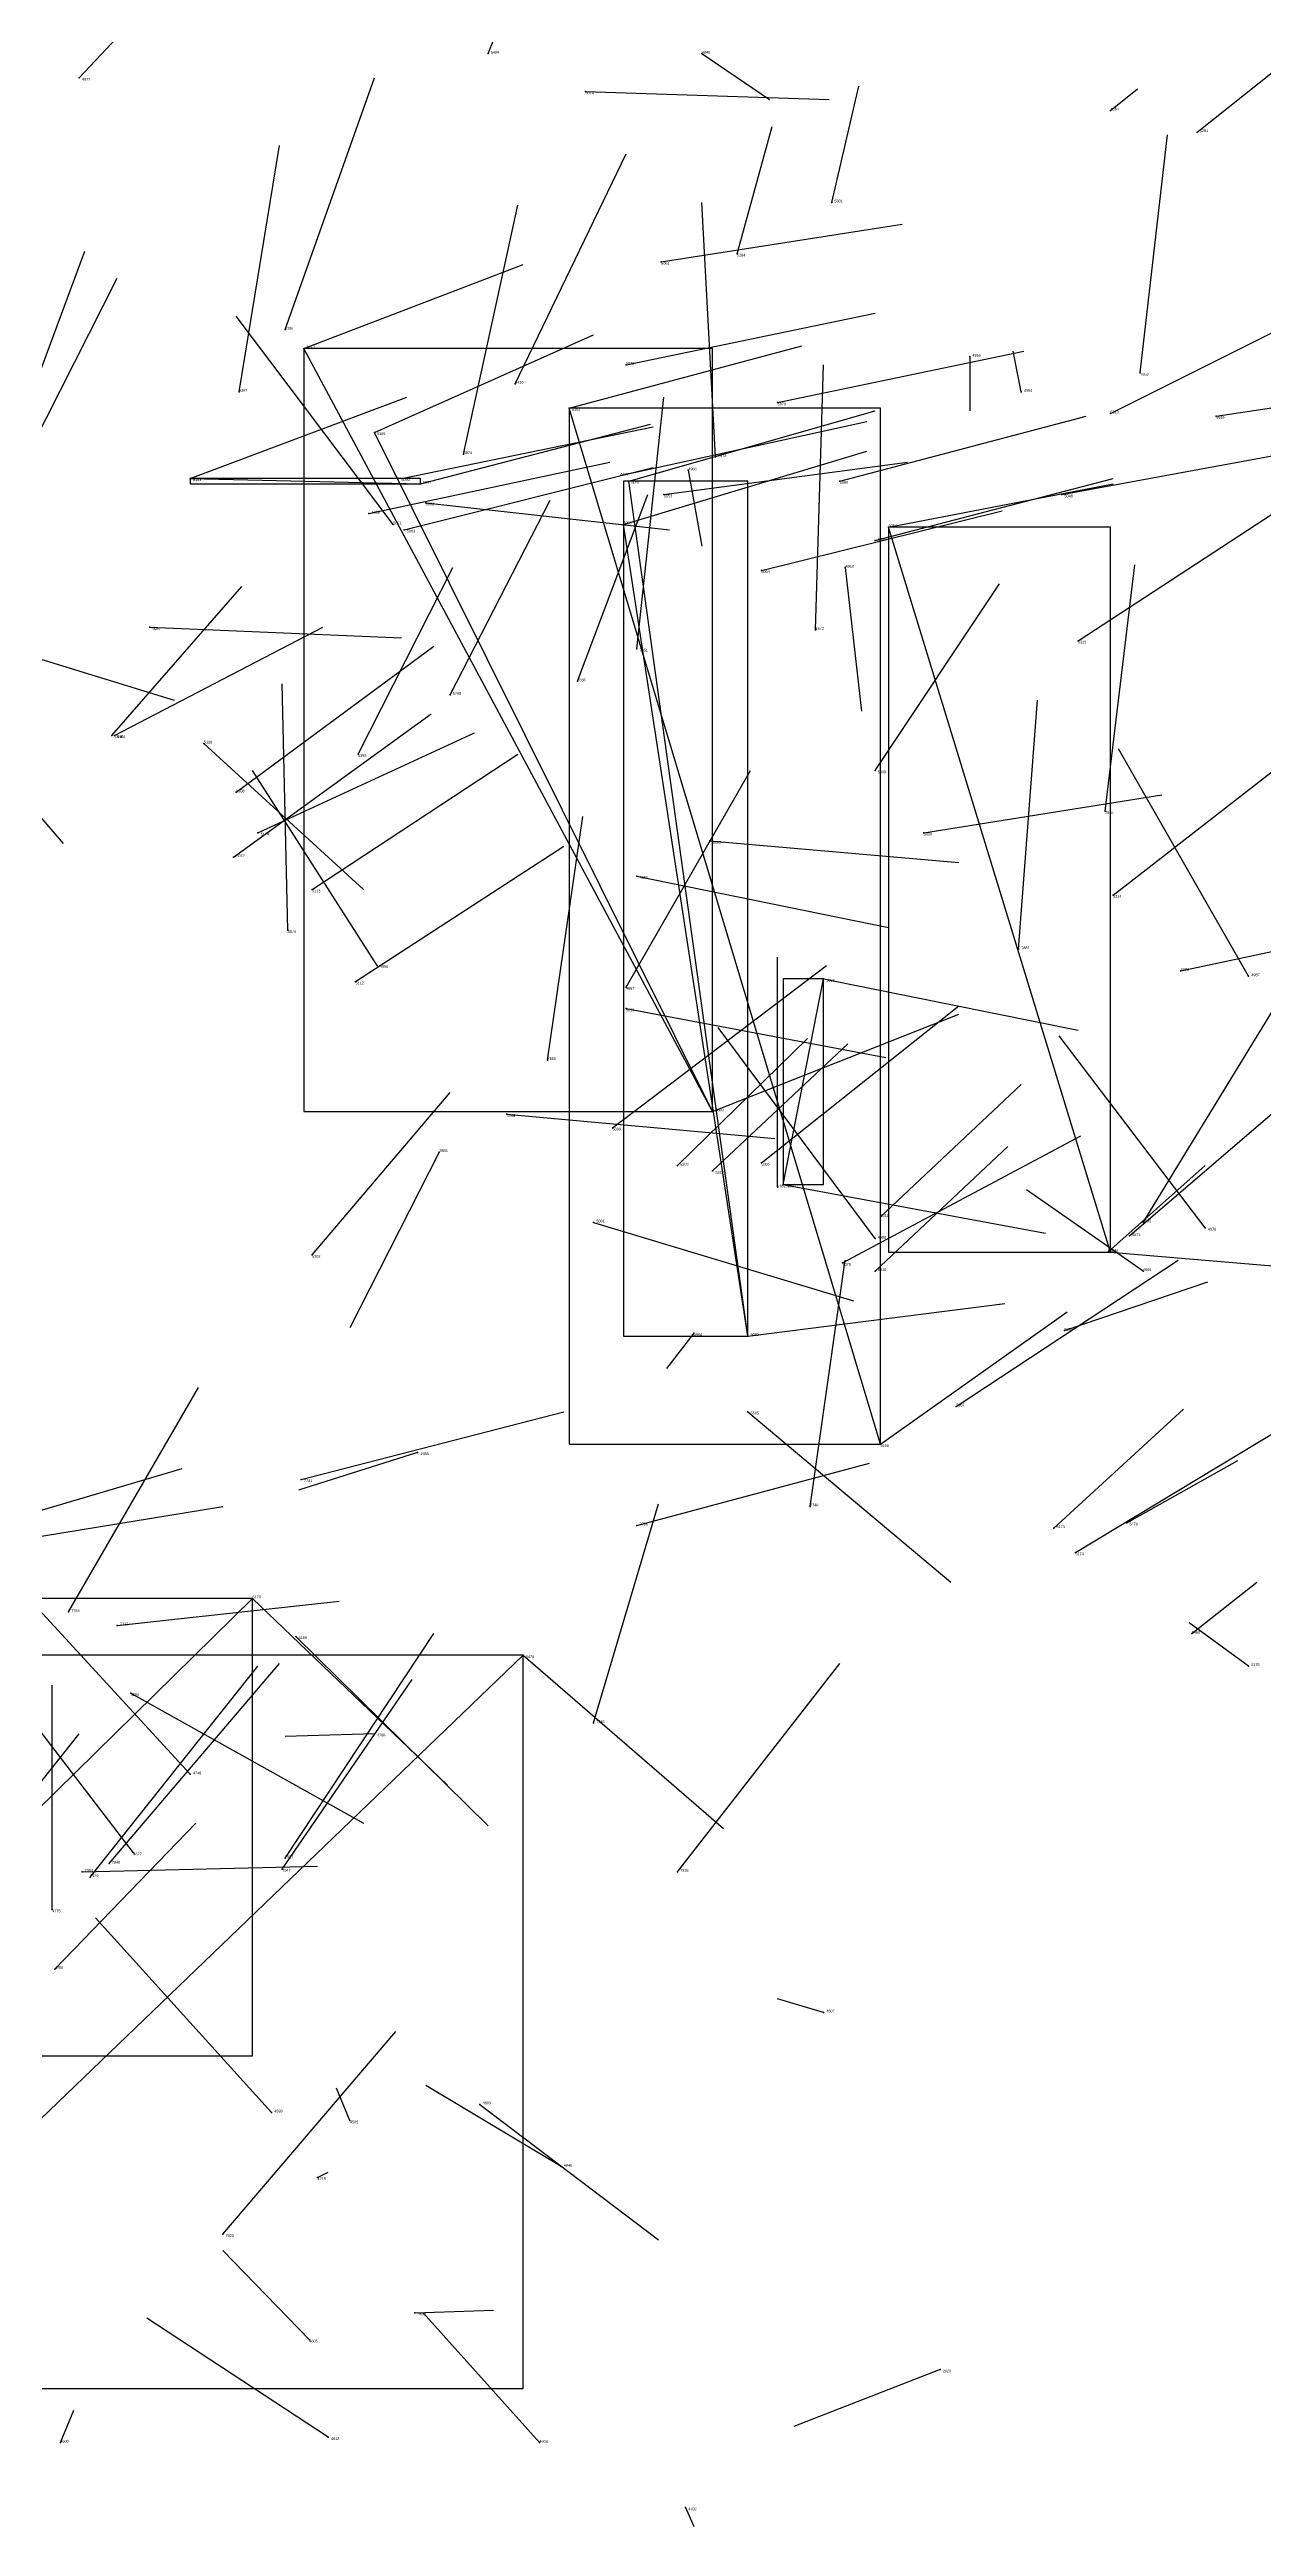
# Model space of a CAD drawing. Extents: x 59.1 to 70.8, y 600.3 to 605.1.
# Drawn here: x 69.293 to 69.742, y 603.562 to 604.478 of the extents above; entities that cross this region are included whole.
import ezdxf

# ---------------------------------------------------------------- set-up
doc = ezdxf.new("R2010")
doc.units = 0
for name, color, linetype in [('Clients', 3, 'CONTINUOUS'), ('Facilities', 3, 'CONTINUOUS'), ('Facilities_lines', 3, 'CONTINUOUS'), ('Min_max_boxes', 1, 'CONTINUOUS'), ('Normals', 1, 'CONTINUOUS'), ('Source_points', 5, 'CONTINUOUS'), ('Text', 3, 'CONTINUOUS')]:
    doc.layers.add(name, color=color, linetype=linetype)

msp = doc.modelspace()

# ---------------------------------------------------------------- linework, layer by layer
at = {"layer": 'Clients', "color": 5}
for p in [(69.387, 604.367, 456.343), (69.485, 604.345, 456.491), (69.413, 604.336, 456.398), (69.43, 604.317, 456.46), (69.507, 604.318, 456.616), (69.505, 604.302, 456.657), (69.603, 604.301, 456.799), (69.579, 604.134, 456.859), (69.368, 603.905, 456.843)]:
    msp.add_point(p, dxfattribs=at)
at = {"layer": 'Facilities', "color": 3}
for p in [(69.455, 604.476, 455.059), (69.534, 604.476, 457.524), (69.304, 604.467, 458.3), (69.491, 604.462, 456.688), (69.685, 604.455, 457.643), (69.717, 604.447, 454.365), (69.582, 604.421, 454.426), (69.519, 604.399, 456.719), (69.547, 604.402, 454.431), (69.38, 604.374, 454.566), (69.506, 604.361, 456.565), (69.633, 604.364, 457.632), (69.363, 604.351, 455.207), (69.465, 604.354, 455.045), (69.652, 604.351, 457.556), (69.696, 604.358, 459.814), (69.562, 604.347, 456.6), (69.685, 604.343, 454.967), (69.724, 604.342, 456.851), (69.446, 604.328, 458.171), (69.529, 604.322, 457.563), (69.539, 604.327, 458.24), (69.345, 604.319, 456.321), (69.423, 604.319, 456.583), (69.504, 604.32, 456.549), (69.52, 604.313, 456.789), (69.585, 604.318, 456.657), (69.667, 604.313, 456.827), (69.411, 604.306, 456.521), (69.432, 604.31, 456.859), (69.42, 604.302, 456.946), (69.424, 604.3, 456.617), (69.598, 604.296, 456.734), (69.587, 604.286, 457.508), (69.556, 604.285, 456.572), (69.33, 604.264, 456.938), (69.576, 604.263, 458.166), (69.673, 604.259, 454.803), (69.51, 604.256, 459.967), (69.488, 604.244, 459.314), (69.441, 604.239, 454.973), (69.316, 604.224, 459.282), (69.317, 604.224, 456.321), (69.35, 604.221, 456.099), (69.407, 604.217, 455.05), (69.362, 604.203, 456.292), (69.598, 604.211, 454.995), (69.683, 604.196, 459.862), (69.37, 604.188, 456.393), (69.537, 604.185, 456.877), (69.616, 604.188, 456.765), (69.361, 604.179, 456.328), (69.39, 604.167, 456.346), (69.51, 604.172, 456.916), (69.686, 604.165, 454.813), (69.381, 604.152, 458.258), (69.414, 604.139, 457.344), (69.651, 604.145, 459.989), (69.406, 604.133, 456.4), (69.506, 604.131, 458.205), (69.711, 604.137, 456.714), (69.736, 604.135, 457.253), (69.506, 604.123, 456.849), (69.477, 604.104, 459.824), (69.462, 604.084, 456.716), (69.538, 604.085, 456.497), (69.501, 604.079, 456.451), (69.437, 604.07, 459.297), (69.556, 604.066, 454.787), (69.525, 604.065, 454.616), (69.538, 604.063, 454.556), (69.562, 604.057, 459.973), (69.564, 604.058, 456.81), (69.494, 604.044, 456.831), (69.598, 604.038, 457.243), (69.6, 604.046, 454.594), (69.692, 604.039, 458.059), (69.697, 604.044, 456.19), (69.72, 604.042, 457.401), (69.39, 604.032, 454.863), (69.586, 604.029, 456.542), (69.684, 604.033, 454.585), (69.685, 604.033, 456.832), (69.598, 604.026, 454.547), (69.697, 604.026, 457.523), (69.531, 604.003, 457.489), (69.551, 604.002, 456.575), (69.668, 604.004, 454.786), (69.551, 603.974, 457.138), (69.628, 603.976, 456.587), (69.429, 603.959, 449.839), (69.6, 603.962, 456.634), (69.386, 603.949, 461.487), (69.574, 603.939, 459.601), (69.51, 603.932, 462.068), (69.664, 603.931, 456.697), (69.691, 603.933, 454.561), (69.672, 603.922, 456.632), (69.3, 603.9, 459.158), (69.318, 603.895, 462.014), (69.715, 603.892, 454.578), (69.384, 603.891, 456.797), (69.468, 603.884, 457.108), (69.736, 603.88, 456.787), (69.323, 603.87, 457.219), (69.413, 603.855, 454.558), (69.494, 603.859, 459.365), (69.345, 603.84, 456.802), (69.324, 603.811, 456.815), (69.305, 603.804, 461.968), (69.308, 603.802, 458.915), (69.315, 603.807, 459.114), (69.379, 603.805, 459.182), (69.38, 603.809, 458.79), (69.525, 603.804, 458.6), (69.294, 603.79, 458.101), (69.295, 603.768, 458.374), (69.579, 603.752, 457.457), (69.452, 603.718, 457.352), (69.375, 603.715, 457.063), (69.404, 603.712, 457.567), (69.392, 603.691, 454.757), (69.482, 603.695, 457.377), (69.357, 603.67, 458.866), (69.428, 603.641, 454.734), (69.389, 603.631, 457.434), (69.622, 603.62, 449.419), (69.297, 603.593, 457.53), (69.396, 603.595, 457.388), (69.474, 603.593, 457.48), (69.528, 603.569, 454.642)]:
    msp.add_point(p, dxfattribs=at)
at = {"layer": 'Facilities_lines', "color": 3}
for p, q in [((69.538, 604.085, 456.497), (69.387, 604.367, 456.343)), ((69.6, 603.962, 456.634), (69.485, 604.345, 456.491)), ((69.538, 604.085, 456.497), (69.413, 604.336, 456.398)), ((69.345, 604.319, 456.321), (69.43, 604.317, 456.46)), ((69.551, 604.002, 456.575), (69.507, 604.318, 456.616)), ((69.551, 604.002, 456.575), (69.505, 604.302, 456.657)), ((69.685, 604.033, 456.832), (69.603, 604.301, 456.799)), ((69.564, 604.058, 456.81), (69.579, 604.134, 456.859)), ((69.196, 603.736, 456.862), (69.368, 603.905, 456.843)), ((69.468, 603.884, 457.108), (69.186, 603.613, 457.175))]:
    msp.add_line(p, q, dxfattribs=at)
at = {"layer": 'Min_max_boxes', "color": 1}
for p, q in [((69.538, 604.367, 456.343), (69.387, 604.367, 456.343)), ((69.387, 604.367, 456.343), (69.387, 604.085, 456.343)), ((69.538, 604.367, 456.497), (69.387, 604.367, 456.497)), ((69.387, 604.367, 456.497), (69.387, 604.085, 456.497)), ((69.387, 604.367, 456.343), (69.387, 604.367, 456.497)), ((69.538, 604.085, 456.343), (69.538, 604.367, 456.343)), ((69.538, 604.085, 456.497), (69.538, 604.367, 456.497)), ((69.538, 604.367, 456.343), (69.538, 604.367, 456.497)), ((69.6, 604.345, 456.491), (69.485, 604.345, 456.491)), ((69.485, 604.345, 456.491), (69.485, 603.962, 456.491)), ((69.6, 604.345, 456.634), (69.485, 604.345, 456.634)), ((69.485, 604.345, 456.634), (69.485, 603.962, 456.634)), ((69.485, 604.345, 456.491), (69.485, 604.345, 456.634)), ((69.6, 603.962, 456.491), (69.6, 604.345, 456.491)), ((69.6, 603.962, 456.634), (69.6, 604.345, 456.634)), ((69.6, 604.345, 456.491), (69.6, 604.345, 456.634)), ((69.43, 604.319, 456.321), (69.345, 604.319, 456.321)), ((69.345, 604.319, 456.321), (69.345, 604.317, 456.321)), ((69.43, 604.319, 456.46), (69.345, 604.319, 456.46)), ((69.345, 604.319, 456.46), (69.345, 604.317, 456.46)), ((69.345, 604.319, 456.321), (69.345, 604.319, 456.46)), ((69.345, 604.317, 456.321), (69.43, 604.317, 456.321)), ((69.345, 604.317, 456.46), (69.43, 604.317, 456.46)), ((69.345, 604.317, 456.321), (69.345, 604.317, 456.46)), ((69.43, 604.317, 456.321), (69.43, 604.319, 456.321)), ((69.43, 604.317, 456.46), (69.43, 604.319, 456.46)), ((69.43, 604.319, 456.321), (69.43, 604.319, 456.46)), ((69.43, 604.317, 456.321), (69.43, 604.317, 456.46)), ((69.551, 604.318, 456.575), (69.505, 604.318, 456.575)), ((69.505, 604.318, 456.575), (69.505, 604.002, 456.575)), ((69.551, 604.318, 456.657), (69.505, 604.318, 456.657)), ((69.505, 604.318, 456.657), (69.505, 604.002, 456.657)), ((69.505, 604.318, 456.575), (69.505, 604.318, 456.657)), ((69.551, 604.002, 456.575), (69.551, 604.318, 456.575)), ((69.551, 604.002, 456.657), (69.551, 604.318, 456.657)), ((69.551, 604.318, 456.575), (69.551, 604.318, 456.657)), ((69.685, 604.301, 456.799), (69.603, 604.301, 456.799)), ((69.603, 604.301, 456.799), (69.603, 604.033, 456.799)), ((69.685, 604.301, 456.832), (69.603, 604.301, 456.832)), ((69.603, 604.301, 456.832), (69.603, 604.033, 456.832)), ((69.603, 604.301, 456.799), (69.603, 604.301, 456.832)), ((69.685, 604.033, 456.799), (69.685, 604.301, 456.799)), ((69.685, 604.033, 456.832), (69.685, 604.301, 456.832)), ((69.685, 604.301, 456.799), (69.685, 604.301, 456.832)), ((69.579, 604.134, 456.81), (69.564, 604.134, 456.81)), ((69.564, 604.134, 456.81), (69.564, 604.058, 456.81)), ((69.579, 604.134, 456.859), (69.564, 604.134, 456.859)), ((69.564, 604.134, 456.859), (69.564, 604.058, 456.859)), ((69.564, 604.134, 456.81), (69.564, 604.134, 456.859)), ((69.579, 604.058, 456.81), (69.579, 604.134, 456.81)), ((69.579, 604.058, 456.859), (69.579, 604.134, 456.859)), ((69.579, 604.134, 456.81), (69.579, 604.134, 456.859)), ((69.387, 604.085, 456.343), (69.538, 604.085, 456.343)), ((69.387, 604.085, 456.497), (69.538, 604.085, 456.497)), ((69.387, 604.085, 456.343), (69.387, 604.085, 456.497)), ((69.538, 604.085, 456.343), (69.538, 604.085, 456.497)), ((69.564, 604.058, 456.81), (69.579, 604.058, 456.81)), ((69.564, 604.058, 456.859), (69.579, 604.058, 456.859)), ((69.564, 604.058, 456.81), (69.564, 604.058, 456.859)), ((69.579, 604.058, 456.81), (69.579, 604.058, 456.859)), ((69.603, 604.033, 456.799), (69.685, 604.033, 456.799)), ((69.603, 604.033, 456.832), (69.685, 604.033, 456.832)), ((69.603, 604.033, 456.799), (69.603, 604.033, 456.832)), ((69.685, 604.033, 456.799), (69.685, 604.033, 456.832)), ((69.505, 604.002, 456.575), (69.551, 604.002, 456.575)), ((69.505, 604.002, 456.657), (69.551, 604.002, 456.657)), ((69.505, 604.002, 456.575), (69.505, 604.002, 456.657)), ((69.551, 604.002, 456.575), (69.551, 604.002, 456.657)), ((69.485, 603.962, 456.491), (69.6, 603.962, 456.491)), ((69.485, 603.962, 456.634), (69.6, 603.962, 456.634)), ((69.485, 603.962, 456.491), (69.485, 603.962, 456.634)), ((69.6, 603.962, 456.491), (69.6, 603.962, 456.634)), ((69.368, 603.905, 456.843), (69.196, 603.905, 456.843)), ((69.368, 603.905, 456.862), (69.196, 603.905, 456.862)), ((69.368, 603.736, 456.843), (69.368, 603.905, 456.843)), ((69.368, 603.736, 456.862), (69.368, 603.905, 456.862)), ((69.368, 603.905, 456.843), (69.368, 603.905, 456.862)), ((69.468, 603.884, 457.108), (69.186, 603.884, 457.108)), ((69.468, 603.884, 457.175), (69.186, 603.884, 457.175)), ((69.468, 603.613, 457.108), (69.468, 603.884, 457.108)), ((69.468, 603.613, 457.175), (69.468, 603.884, 457.175)), ((69.468, 603.884, 457.108), (69.468, 603.884, 457.175)), ((69.196, 603.736, 456.843), (69.368, 603.736, 456.843)), ((69.196, 603.736, 456.862), (69.368, 603.736, 456.862)), ((69.368, 603.736, 456.843), (69.368, 603.736, 456.862)), ((69.186, 603.613, 457.108), (69.468, 603.613, 457.108)), ((69.186, 603.613, 457.175), (69.468, 603.613, 457.175)), ((69.468, 603.613, 457.108), (69.468, 603.613, 457.175))]:
    msp.add_line(p, q, dxfattribs=at)
at = {"layer": 'Normals', "color": 1}
for p, q in [((69.455, 604.476, 455.059), (69.488, 604.558, 455.013)), ((69.304, 604.467, 458.3), (69.363, 604.53, 458.351)), ((69.534, 604.476, 457.524), (69.559, 604.459, 457.619)), ((69.717, 604.447, 454.365), (69.746, 604.47, 454.458)), ((69.38, 604.374, 454.566), (69.413, 604.467, 454.551)), ((69.491, 604.462, 456.688), (69.581, 604.459, 456.645)), ((69.582, 604.421, 454.426), (69.592, 604.464, 454.516)), ((69.685, 604.455, 457.643), (69.695, 604.463, 457.742)), ((69.363, 604.351, 455.207), (69.378, 604.442, 455.168)), ((69.547, 604.402, 454.431), (69.56, 604.449, 454.518)), ((69.696, 604.358, 459.814), (69.706, 604.446, 459.768)), ((69.465, 604.354, 455.045), (69.506, 604.439, 455.012)), ((69.446, 604.328, 458.171), (69.466, 604.42, 458.205)), ((69.539, 604.327, 458.24), (69.534, 604.421, 458.275)), ((69.519, 604.399, 456.719), (69.608, 604.413, 456.676)), ((69.273, 604.314, 454.578), (69.306, 604.403, 454.547)), ((69.387, 604.367, 456.343), (69.468, 604.398, 456.294)), ((69.276, 604.31, 458.383), (69.318, 604.393, 458.42)), ((69.42, 604.302, 456.946), (69.362, 604.379, 456.972)), ((69.506, 604.361, 456.565), (69.598, 604.38, 456.53)), ((69.685, 604.343, 454.967), (69.763, 604.382, 455.015)), ((69.413, 604.336, 456.398), (69.494, 604.372, 456.353)), ((69.485, 604.345, 456.491), (69.571, 604.368, 456.445)), ((69.562, 604.347, 456.6), (69.653, 604.366, 456.562)), ((69.576, 604.263, 458.166), (69.579, 604.361, 458.186)), ((69.633, 604.364, 457.632), (69.633, 604.344, 457.73)), ((69.652, 604.351, 457.556), (69.649, 604.366, 457.655)), ((69.724, 604.342, 456.851), (69.803, 604.354, 456.792)), ((69.345, 604.319, 456.321), (69.425, 604.349, 456.269)), ((69.507, 604.318, 456.616), (69.598, 604.344, 456.583)), ((69.51, 604.256, 459.967), (69.52, 604.349, 459.932)), ((69.585, 604.318, 456.657), (69.676, 604.342, 456.624)), ((69.423, 604.319, 456.583), (69.516, 604.338, 456.551)), ((69.43, 604.317, 456.46), (69.515, 604.339, 456.413)), ((69.504, 604.32, 456.549), (69.595, 604.34, 456.512)), ((69.411, 604.306, 456.521), (69.5, 604.325, 456.479)), ((69.424, 604.3, 456.617), (69.516, 604.323, 456.586)), ((69.505, 604.302, 456.657), (69.595, 604.329, 456.624)), ((69.52, 604.313, 456.789), (69.61, 604.325, 456.747)), ((69.529, 604.322, 457.563), (69.534, 604.294, 457.659)), ((69.667, 604.313, 456.827), (69.748, 604.328, 456.77)), ((69.488, 604.244, 459.314), (69.514, 604.313, 459.247)), ((69.598, 604.296, 456.734), (69.686, 604.319, 456.692)), ((69.603, 604.301, 456.799), (69.686, 604.317, 456.745)), ((69.432, 604.31, 456.859), (69.522, 604.3, 456.816)), ((69.441, 604.239, 454.973), (69.478, 604.311, 454.915)), ((69.556, 604.285, 456.572), (69.645, 604.307, 456.531)), ((69.673, 604.259, 454.803), (69.748, 604.308, 454.847)), ((69.407, 604.217, 455.05), (69.442, 604.286, 454.986)), ((69.587, 604.286, 457.508), (69.593, 604.233, 457.593)), ((69.683, 604.196, 459.862), (69.694, 604.287, 459.821)), ((69.316, 604.224, 459.282), (69.364, 604.279, 459.213)), ((69.598, 604.211, 454.995), (69.644, 604.28, 454.94)), ((69.261, 604.261, 456.225), (69.339, 604.237, 456.167)), ((69.317, 604.224, 456.321), (69.394, 604.264, 456.272)), ((69.33, 604.264, 456.938), (69.423, 604.26, 456.975)), ((69.362, 604.203, 456.292), (69.435, 604.257, 456.25)), ((69.243, 604.248, 456.099), (69.298, 604.184, 456.045)), ((69.381, 604.152, 458.258), (69.379, 604.243, 458.3)), ((69.361, 604.179, 456.328), (69.434, 604.232, 456.286)), ((69.651, 604.145, 459.989), (69.658, 604.237, 459.951)), ((69.37, 604.188, 456.393), (69.45, 604.225, 456.346)), ((69.35, 604.221, 456.099), (69.409, 604.167, 456.039)), ((69.39, 604.167, 456.346), (69.466, 604.217, 456.304)), ((69.686, 604.165, 454.813), (69.753, 604.217, 454.867)), ((69.736, 604.135, 457.253), (69.688, 604.219, 457.28)), ((69.414, 604.139, 457.344), (69.368, 604.211, 457.293)), ((69.506, 604.131, 458.205), (69.552, 604.211, 458.244)), ((69.477, 604.104, 459.824), (69.49, 604.194, 459.783)), ((69.616, 604.188, 456.765), (69.704, 604.202, 456.72)), ((69.537, 604.185, 456.877), (69.629, 604.177, 456.838)), ((69.406, 604.133, 456.4), (69.483, 604.183, 456.36)), ((69.51, 604.172, 456.916), (69.603, 604.153, 456.884)), ((69.711, 604.137, 456.714), (69.796, 604.155, 456.664)), ((69.501, 604.079, 456.451), (69.58, 604.139, 456.435)), ((69.562, 604.057, 459.973), (69.562, 604.142, 459.921)), ((69.579, 604.134, 456.859), (69.673, 604.115, 456.83)), ((69.506, 604.123, 456.849), (69.602, 604.105, 456.827)), ((69.538, 604.085, 456.497), (69.629, 604.121, 456.478)), ((69.556, 604.066, 454.787), (69.629, 604.124, 454.75)), ((69.697, 604.044, 456.19), (69.749, 604.129, 456.181)), ((69.525, 604.065, 454.616), (69.573, 604.112, 454.69)), ((69.598, 604.038, 457.243), (69.54, 604.116, 457.267)), ((69.72, 604.042, 457.401), (69.666, 604.113, 457.445)), ((69.538, 604.063, 454.556), (69.588, 604.11, 454.629)), ((69.6, 604.046, 454.594), (69.652, 604.095, 454.664)), ((69.692, 604.039, 458.059), (69.756, 604.094, 458.113)), ((69.39, 604.032, 454.863), (69.441, 604.092, 454.802)), ((69.462, 604.084, 456.716), (69.561, 604.075, 456.703)), ((69.586, 604.029, 456.542), (69.674, 604.076, 456.539)), ((69.437, 604.07, 459.297), (69.404, 604.005, 459.365)), ((69.598, 604.026, 454.547), (69.647, 604.072, 454.621)), ((69.564, 604.058, 456.81), (69.661, 604.04, 456.791)), ((69.684, 604.033, 454.585), (69.72, 604.065, 454.673)), ((69.697, 604.026, 457.523), (69.654, 604.056, 457.608)), ((69.494, 604.044, 456.831), (69.59, 604.015, 456.831)), ((69.574, 603.939, 459.601), (69.587, 604.03, 459.562)), ((69.628, 603.976, 456.587), (69.71, 604.03, 456.604)), ((69.685, 604.033, 456.832), (69.779, 604.025, 456.799)), ((69.668, 604.004, 454.786), (69.721, 604.022, 454.869)), ((69.551, 604.002, 456.575), (69.646, 604.014, 456.547)), ((69.6, 603.962, 456.634), (69.669, 604.011, 456.687)), ((69.531, 604.003, 457.489), (69.521, 603.99, 457.588)), ((69.3, 603.9, 459.158), (69.348, 603.983, 459.129)), ((69.386, 603.949, 461.487), (69.483, 603.974, 461.482)), ((69.551, 603.974, 457.138), (69.626, 603.911, 457.117)), ((69.664, 603.931, 456.697), (69.712, 603.975, 456.773)), ((69.672, 603.922, 456.632), (69.755, 603.972, 456.656)), ((69.429, 603.959, 449.839), (69.385, 603.945, 449.928)), ((69.691, 603.933, 454.561), (69.732, 603.956, 454.649)), ((69.247, 603.925, 461.407), (69.342, 603.953, 461.392)), ((69.51, 603.932, 462.068), (69.596, 603.955, 462.114)), ((69.278, 603.926, 462.012), (69.357, 603.939, 462.072)), ((69.494, 603.859, 459.365), (69.518, 603.94, 459.312)), ((69.345, 603.84, 456.802), (69.278, 603.913, 456.818)), ((69.715, 603.892, 454.578), (69.739, 603.911, 454.673)), ((69.318, 603.895, 462.014), (69.4, 603.904, 462.07)), ((69.368, 603.905, 456.843), (69.44, 603.836, 456.837)), ((69.38, 603.809, 458.79), (69.435, 603.892, 458.787)), ((69.736, 603.88, 456.787), (69.714, 603.896, 456.883)), ((69.324, 603.811, 456.815), (69.265, 603.888, 456.838)), ((69.384, 603.891, 456.797), (69.455, 603.821, 456.798)), ((69.468, 603.884, 457.108), (69.542, 603.82, 457.088)), ((69.308, 603.802, 458.915), (69.37, 603.88, 458.905)), ((69.315, 603.807, 459.114), (69.378, 603.881, 459.092)), ((69.379, 603.805, 459.182), (69.427, 603.875, 459.129)), ((69.525, 603.804, 458.6), (69.585, 603.881, 458.622)), ((69.294, 603.79, 458.101), (69.294, 603.873, 458.046)), ((69.323, 603.87, 457.219), (69.409, 603.822, 457.204)), ((69.242, 603.777, 458.98), (69.304, 603.855, 458.967)), ((69.413, 603.855, 454.558), (69.38, 603.854, 454.652)), ((69.295, 603.768, 458.374), (69.347, 603.822, 458.44)), ((69.305, 603.804, 461.968), (69.392, 603.806, 462.017)), ((69.375, 603.715, 457.063), (69.31, 603.787, 457.09)), ((69.579, 603.752, 457.457), (69.562, 603.757, 457.555)), ((69.357, 603.67, 458.866), (69.421, 603.745, 458.851)), ((69.404, 603.712, 457.567), (69.399, 603.724, 457.666)), ((69.482, 603.695, 457.377), (69.432, 603.725, 457.458)), ((69.452, 603.718, 457.352), (69.518, 603.668, 457.296)), ((69.392, 603.691, 454.757), (69.396, 603.693, 454.857)), ((69.389, 603.631, 457.434), (69.357, 603.664, 457.523)), ((69.396, 603.595, 457.388), (69.329, 603.639, 457.447)), ((69.428, 603.641, 454.734), (69.457, 603.642, 454.83)), ((69.474, 603.593, 457.48), (69.431, 603.641, 457.557)), ((69.622, 603.62, 449.419), (69.568, 603.599, 449.5)), ((69.297, 603.593, 457.53), (69.302, 603.605, 457.629)), ((69.528, 603.569, 454.642), (69.531, 603.562, 454.742))]:
    msp.add_line(p, q, dxfattribs=at)
at = {"layer": 'Source_points', "color": 5}
for p in [(69.455, 604.476, 455.059), (69.534, 604.476, 457.524), (69.304, 604.467, 458.3), (69.491, 604.462, 456.688), (69.685, 604.455, 457.643), (69.717, 604.447, 454.365), (69.582, 604.421, 454.426), (69.519, 604.399, 456.719), (69.547, 604.402, 454.431), (69.38, 604.374, 454.566), (69.387, 604.367, 456.343), (69.506, 604.361, 456.565), (69.633, 604.364, 457.632), (69.363, 604.351, 455.207), (69.465, 604.354, 455.045), (69.652, 604.351, 457.556), (69.696, 604.358, 459.814), (69.485, 604.345, 456.491), (69.562, 604.347, 456.6), (69.685, 604.343, 454.967), (69.724, 604.342, 456.851), (69.413, 604.336, 456.398), (69.446, 604.328, 458.171), (69.529, 604.322, 457.563), (69.539, 604.327, 458.24), (69.345, 604.319, 456.321), (69.423, 604.319, 456.583), (69.43, 604.317, 456.46), (69.504, 604.32, 456.549), (69.507, 604.318, 456.616), (69.52, 604.313, 456.789), (69.585, 604.318, 456.657), (69.667, 604.313, 456.827), (69.411, 604.306, 456.521), (69.432, 604.31, 456.859), (69.42, 604.302, 456.946), (69.424, 604.3, 456.617), (69.505, 604.302, 456.657), (69.598, 604.296, 456.734), (69.603, 604.301, 456.799), (69.587, 604.286, 457.508), (69.556, 604.285, 456.572), (69.33, 604.264, 456.938), (69.576, 604.263, 458.166), (69.673, 604.259, 454.803), (69.51, 604.256, 459.967), (69.488, 604.244, 459.314), (69.441, 604.239, 454.973), (69.316, 604.224, 459.282), (69.317, 604.224, 456.321), (69.35, 604.221, 456.099), (69.407, 604.217, 455.05), (69.362, 604.203, 456.292), (69.598, 604.211, 454.995), (69.683, 604.196, 459.862), (69.37, 604.188, 456.393), (69.537, 604.185, 456.877), (69.616, 604.188, 456.765), (69.361, 604.179, 456.328), (69.39, 604.167, 456.346), (69.51, 604.172, 456.916), (69.686, 604.165, 454.813), (69.381, 604.152, 458.258), (69.414, 604.139, 457.344), (69.651, 604.145, 459.989), (69.406, 604.133, 456.4), (69.506, 604.131, 458.205), (69.579, 604.134, 456.859), (69.711, 604.137, 456.714), (69.736, 604.135, 457.253), (69.506, 604.123, 456.849), (69.477, 604.104, 459.824), (69.462, 604.084, 456.716), (69.538, 604.085, 456.497), (69.501, 604.079, 456.451), (69.437, 604.07, 459.297), (69.556, 604.066, 454.787), (69.525, 604.065, 454.616), (69.538, 604.063, 454.556), (69.562, 604.057, 459.973), (69.564, 604.058, 456.81), (69.494, 604.044, 456.831), (69.598, 604.038, 457.243), (69.6, 604.046, 454.594), (69.692, 604.039, 458.059), (69.697, 604.044, 456.19), (69.72, 604.042, 457.401), (69.39, 604.032, 454.863), (69.586, 604.029, 456.542), (69.684, 604.033, 454.585), (69.685, 604.033, 456.832), (69.598, 604.026, 454.547), (69.697, 604.026, 457.523), (69.531, 604.003, 457.489), (69.551, 604.002, 456.575), (69.668, 604.004, 454.786), (69.551, 603.974, 457.138), (69.628, 603.976, 456.587), (69.429, 603.959, 449.839), (69.6, 603.962, 456.634), (69.386, 603.949, 461.487), (69.574, 603.939, 459.601), (69.51, 603.932, 462.068), (69.664, 603.931, 456.697), (69.691, 603.933, 454.561), (69.672, 603.922, 456.632), (69.368, 603.905, 456.843), (69.3, 603.9, 459.158), (69.318, 603.895, 462.014), (69.715, 603.892, 454.578), (69.384, 603.891, 456.797), (69.468, 603.884, 457.108), (69.736, 603.88, 456.787), (69.323, 603.87, 457.219), (69.413, 603.855, 454.558), (69.494, 603.859, 459.365), (69.345, 603.84, 456.802), (69.324, 603.811, 456.815), (69.305, 603.804, 461.968), (69.308, 603.802, 458.915), (69.315, 603.807, 459.114), (69.379, 603.805, 459.182), (69.38, 603.809, 458.79), (69.525, 603.804, 458.6), (69.294, 603.79, 458.101), (69.295, 603.768, 458.374), (69.579, 603.752, 457.457), (69.452, 603.718, 457.352), (69.375, 603.715, 457.063), (69.404, 603.712, 457.567), (69.392, 603.691, 454.757), (69.482, 603.695, 457.377), (69.357, 603.67, 458.866), (69.428, 603.641, 454.734), (69.389, 603.631, 457.434), (69.622, 603.62, 449.419), (69.297, 603.593, 457.53), (69.396, 603.595, 457.388), (69.474, 603.593, 457.48), (69.528, 603.569, 454.642)]:
    msp.add_point(p, dxfattribs=at)

# ---------------------------------------------------------------- texts
at = {"layer": 'Text', "color": 3}
for s, p in [('5404', (69.456, 604.476, 455.059)), ('4948', (69.534, 604.476, 457.524)), ('4877', (69.305, 604.466, 458.3)), ('5074', (69.491, 604.461, 456.688)), ('4964', (69.685, 604.455, 457.643)), ('5281', (69.718, 604.447, 454.365)), ('5301', (69.583, 604.421, 454.426)), ('5061', (69.519, 604.398, 456.719)), ('5284', (69.547, 604.401, 454.431)), ('5306', (69.38, 604.374, 454.566)), ('5111', (69.388, 604.367, 456.343)), ('5070', (69.506, 604.361, 456.565)), ('4956', (69.634, 604.364, 457.632)), ('5397', (69.363, 604.351, 455.207)), ('5410', (69.465, 604.354, 455.045)), ('4954', (69.653, 604.351, 457.556)), ('7853', (69.696, 604.357, 459.814)), ('5102', (69.486, 604.344, 456.491)), ('5079', (69.562, 604.346, 456.6)), ('5313', (69.685, 604.343, 454.967)), ('5049', (69.724, 604.341, 456.851)), ('5109', (69.414, 604.335, 456.398)), ('4874', (69.446, 604.328, 458.171)), ('4966', (69.529, 604.322, 457.563)), ('4873', (69.54, 604.327, 458.24)), ('5103', (69.346, 604.318, 456.321)), ('5090', (69.423, 604.318, 456.583)), ('5097', (69.431, 604.317, 456.46)), ('5077', (69.504, 604.32, 456.549)), ('5047', (69.508, 604.317, 456.616)), ('5053', (69.52, 604.312, 456.789)), ('5060', (69.585, 604.317, 456.657)), ('5048', (69.668, 604.312, 456.827)), ('5088', (69.412, 604.306, 456.521)), ('5086', (69.432, 604.309, 456.859)), ('5071', (69.42, 604.302, 456.946)), ('5063', (69.425, 604.299, 456.617)), ('5050', (69.505, 604.302, 456.657)), ('5066', (69.599, 604.296, 456.734)), ('5054', (69.603, 604.301, 456.799)), ('4963', (69.587, 604.286, 457.508)), ('5064', (69.556, 604.284, 456.572)), ('5087', (69.331, 604.263, 456.938)), ('4872', (69.576, 604.263, 458.166)), ('5319', (69.673, 604.258, 454.803)), ('7851', (69.511, 604.255, 459.967)), ('5298', (69.442, 604.239, 454.973)), ('7836', (69.488, 604.244, 459.314)), ('7848', (69.317, 604.223, 459.282)), ('5101', (69.318, 604.223, 456.321)), ('5128', (69.35, 604.221, 456.099)), ('5395', (69.407, 604.216, 455.05)), ('5108', (69.362, 604.203, 456.292)), ('5309', (69.599, 604.21, 454.995)), ('7846', (69.683, 604.195, 459.862)), ('5114', (69.371, 604.187, 456.393)), ('5065', (69.538, 604.184, 456.877)), ('5056', (69.616, 604.187, 456.765)), ('5072', (69.362, 604.179, 456.328)), ('5113', (69.39, 604.166, 456.346)), ('5062', (69.511, 604.171, 456.916)), ('5314', (69.686, 604.164, 454.813)), ('4870', (69.381, 604.151, 458.258)), ('4990', (69.415, 604.138, 457.344)), ('7861', (69.652, 604.145, 459.989)), ('5112', (69.406, 604.132, 456.4)), ('4867', (69.506, 604.13, 458.205)), ('5068', (69.58, 604.133, 456.859)), ('5082', (69.711, 604.137, 456.714)), ('4987', (69.737, 604.135, 457.253)), ('5059', (69.506, 604.122, 456.849)), ('7850', (69.477, 604.104, 459.824)), ('5069', (69.462, 604.083, 456.716)), ('5089', (69.539, 604.085, 456.497)), ('5099', (69.501, 604.078, 456.451)), ('7855', (69.437, 604.07, 459.297)), ('5303', (69.526, 604.065, 454.616)), ('5305', (69.556, 604.065, 454.787)), ('5312', (69.539, 604.062, 454.556)), ('7852', (69.562, 604.057, 459.973)), ('5067', (69.565, 604.057, 456.81)), ('5081', (69.495, 604.044, 456.831)), ('4998', (69.599, 604.038, 457.243)), ('5311', (69.6, 604.046, 454.594)), ('4871', (69.693, 604.039, 458.059)), ('5092', (69.697, 604.044, 456.19)), ('4979', (69.721, 604.041, 457.401)), ('5302', (69.39, 604.031, 454.863)), ('5078', (69.586, 604.028, 456.542)), ('5304', (69.684, 604.033, 454.585)), ('5051', (69.685, 604.033, 456.832)), ('5310', (69.599, 604.026, 454.547)), ('4965', (69.697, 604.026, 457.523)), ('4984', (69.531, 604.002, 457.489)), ('5083', (69.552, 604.002, 456.575)), ('5307', (69.668, 604.004, 454.786)), ('5505', (69.552, 603.973, 457.138)), ('5167', (69.628, 603.976, 456.587)), ('1985', (69.43, 603.958, 449.839)), ('5168', (69.6, 603.961, 456.634)), ('7741', (69.387, 603.948, 461.487)), ('7748', (69.574, 603.939, 459.601)), ('7736', (69.511, 603.932, 462.068)), ('5173', (69.665, 603.931, 456.697)), ('5470', (69.692, 603.932, 454.561)), ('5174', (69.672, 603.921, 456.632)), ('7753', (69.301, 603.9, 459.158)), ('5170', (69.368, 603.905, 456.843)), ('7737', (69.319, 603.895, 462.014)), ('5468', (69.715, 603.892, 454.578)), ('5169', (69.385, 603.89, 456.797)), ('5478', (69.469, 603.883, 457.108)), ('5175', (69.737, 603.88, 456.787)), ('4586', (69.323, 603.869, 457.219)), ('4708', (69.414, 603.854, 454.558)), ('7945', (69.495, 603.859, 459.365)), ('4746', (69.346, 603.84, 456.802)), ('4677', (69.324, 603.81, 456.815)), ('7927', (69.38, 603.809, 458.79)), ('7904', (69.306, 603.804, 461.968)), ('7929', (69.308, 603.802, 458.915)), ('7948', (69.316, 603.807, 459.114)), ('7947', (69.379, 603.804, 459.182)), ('7926', (69.526, 603.804, 458.6)), ('4775', (69.294, 603.789, 458.101)), ('4755', (69.295, 603.768, 458.374)), ('4607', (69.58, 603.752, 457.457)), ('4609', (69.453, 603.718, 457.352)), ('4599', (69.376, 603.715, 457.063)), ('4585', (69.404, 603.711, 457.567)), ('4715', (69.392, 603.69, 454.757)), ('4846', (69.483, 603.695, 457.377)), ('7923', (69.358, 603.669, 458.866)), ('4692', (69.429, 603.64, 454.734)), ('4605', (69.389, 603.63, 457.434)), ('2028', (69.623, 603.619, 449.419)), ('4600', (69.297, 603.593, 457.53)), ('4612', (69.397, 603.594, 457.388)), ('4608', (69.474, 603.593, 457.48)), ('4702', (69.529, 603.568, 454.642))]:
    msp.add_text(s, height=0.001, dxfattribs=at).set_placement(p)

doc.saveas('drawing.dxf')
